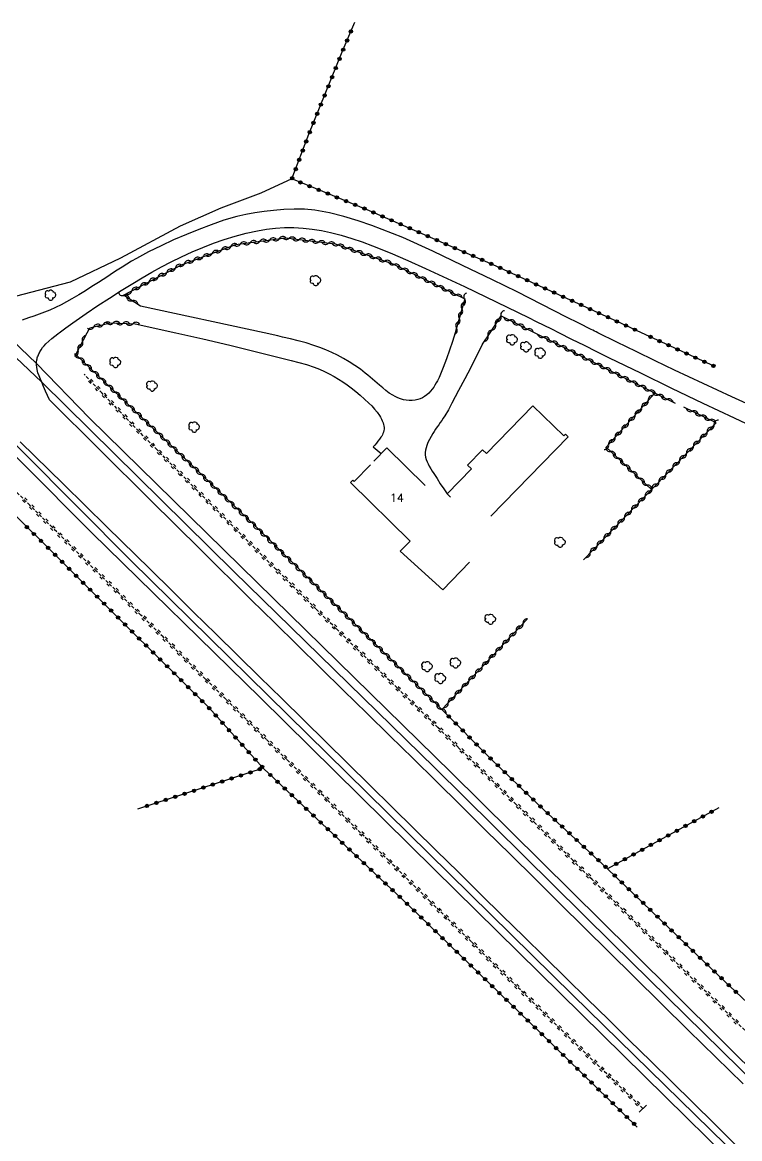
# Model space of a CAD drawing. Header units: millimetres. Extents: x -50 to 223029, y -50 to 65954.
# Drawn here: x 222737.6 to 222846.6, y 65548.7 to 65718.1 of the extents above; entities that cross this region are included whole.
import ezdxf
from ezdxf.enums import TextEntityAlignment as Align

# ---------------------------------------------------------------- set-up
doc = ezdxf.new("R2010")
doc.units = ezdxf.units.MM
doc.linetypes.add('DASHED', pattern=[0.75, 0.5, -0.25])
doc.layers.get('0').update_dxf_attribs({"linetype": 'CONTINUOUS'})
for name, color, linetype in [('W0008', 7, 'CONTINUOUS'), ('W0017', 7, 'CONTINUOUS'), ('W0051', 7, 'CONTINUOUS'), ('W0101', 7, 'CONTINUOUS'), ('W0120', 7, 'CONTINUOUS'), ('W0220', 5, 'DASHED'), ('W0300', 7, 'CONTINUOUS'), ('W0310', 3, 'CONTINUOUS'), ('W0323', 7, 'CONTINUOUS'), ('W0330', 7, 'CONTINUOUS'), ('W0991', 7, 'CONTINUOUS')]:
    doc.layers.add(name, color=color, linetype=linetype)
doc.styles.get("Standard").update_dxf_attribs({"font": 'romans.shx', "width": 0.85})

# ---------------------------------------------------------------- blocks, each defined once
blk = doc.blocks.new('t220o')
at = {"color": 0, "linetype": 'Continuous'}
for p, q in [((-0.25, 0.25), (0.25, 0.25)), ((-0.25, -0.25), (0.25, -0.25))]:
    blk.add_line(p, q, dxfattribs=at)
blk = doc.blocks.new('t323o')
at = {"color": 0, "linetype": 'Continuous'}
for radius in [0.25, 0.15]:
    blk.add_circle((0, 0), radius, dxfattribs=at)
blk = doc.blocks.new('T300')
for p, q in [((-0.8, 0.51), (-0.86, 0.34)), ((-0.86, 0.34), (-0.86, 0.17)), ((-0.86, 0.17), (-0.74, 0.06)), ((-0.69, 0.63), (-0.8, 0.51)), ((-0.8, -0.06), (-0.74, 0.06)), ((-0.74, 0.06), (-0.69, 0.11)), ((-0.57, 0.69), (-0.69, 0.63)), ((-0.46, 0.69), (-0.57, 0.69)), ((-0.29, 0.63), (-0.46, 0.69)), ((-0.29, 0.63), (-0.17, 0.74)), ((-0.23, 0.57), (-0.29, 0.63)), ((-0.17, 0.74), (-0.06, 0.8)), ((-0.06, 0.8), (0.06, 0.8)), ((0.06, 0.8), (0.23, 0.74)), ((0.23, 0.74), (0.34, 0.63)), ((0.34, 0.63), (0.4, 0.51)), ((0.46, 0.46), (0.34, 0.46)), ((0.4, 0.51), (0.4, 0.46)), ((0.57, 0.4), (0.46, 0.46)), ((0.57, 0.4), (0.69, 0.29)), ((0.69, 0.29), (0.74, 0.17)), ((0.74, 0.06), (0.69, -0.17)), ((0.74, 0.17), (0.74, 0.06)), ((-0.8, -0.17), (-0.8, -0.06)), ((-0.8, -0.23), (-0.8, -0.17)), ((-0.74, -0.34), (-0.8, -0.23)), ((-0.69, -0.4), (-0.74, -0.34)), ((-0.51, -0.46), (-0.69, -0.4)), ((-0.4, -0.46), (-0.51, -0.46)), ((-0.4, -0.46), (-0.34, -0.46)), ((-0.34, -0.46), (-0.34, -0.4)), ((-0.34, -0.51), (-0.34, -0.46)), ((-0.29, -0.63), (-0.34, -0.51)), ((-0.17, -0.74), (-0.29, -0.63)), ((-0.06, -0.8), (-0.17, -0.74)), ((0.06, -0.8), (-0.06, -0.8)), ((0.17, -0.74), (0.06, -0.8)), ((0.23, -0.69), (0.17, -0.74)), ((0.29, -0.46), (0.23, -0.46)), ((0.29, -0.63), (0.23, -0.69)), ((0.46, -0.4), (0.29, -0.46)), ((0.34, -0.51), (0.29, -0.63)), ((0.34, -0.51), (0.34, -0.46)), ((0.57, -0.34), (0.46, -0.4)), ((0.63, -0.29), (0.57, -0.34)), ((0.69, -0.17), (0.63, -0.29))]:
    blk.add_line(p, q)
blk = doc.blocks.new('t310o')
at = {"color": 0, "linetype": 'Continuous'}
for centre, start, end in [((-0.5, 0.38), 216.8699, 323.1304), ((0.5, -0.37), 36.8699, 143.1303)]:
    blk.add_arc(centre, 0.625, start, end, dxfattribs=at)

msp = doc.modelspace()

# ---------------------------------------------------------------- linework, layer by layer
at = {"layer": 'W0008'}
for points in [[(222825.04, 65671), (222824.79, 65671.12), (222824.53, 65671.25), (222824.28, 65671.37), (222824.03, 65671.5), (222822.15, 65672.44), (222820.28, 65673.38), (222818.41, 65674.34), (222816.54, 65675.29), (222814.67, 65676.24), (222812.8, 65677.19), (222810.91, 65678.12), (222809.02, 65679.03), (222804.51, 65681.2), (222799.99, 65683.37), (222795.41, 65685.43), (222790.74, 65687.26), (222788.62, 65687.99), (222786.48, 65688.65), (222784.3, 65689.21), (222782.08, 65689.59), (222780.51, 65689.73), (222778.92, 65689.75), (222777.34, 65689.68), (222775.77, 65689.56), (222774.36, 65689.41), (222772.96, 65689.21), (222771.57, 65688.94), (222770.2, 65688.62), (222768.25, 65688.06), (222766.33, 65687.4), (222764.43, 65686.68), (222762.56, 65685.92), (222760.63, 65685.09), (222758.72, 65684.2), (222756.83, 65683.26), (222754.98, 65682.27), (222754.24, 65681.84), (222753.51, 65681.41), (222752.79, 65680.95), (222752.07, 65680.49), (222751.36, 65680.02), (222750.65, 65679.56), (222749.93, 65679.09), (222749.21, 65678.64), (222748.21, 65678.01), (222747.22, 65677.38), (222746.21, 65676.77), (222745.19, 65676.17), (222744.37, 65675.71), (222743.54, 65675.26), (222742.69, 65674.83), (222741.83, 65674.43), (222741.03, 65674.1), (222740.22, 65673.8), (222739.4, 65673.51), (222738.59, 65673.24), (222737.64, 65672.92)], [(222743.27, 65671), (222744.28, 65671.76), (222745.3, 65672.5), (222746.33, 65673.23), (222747.37, 65673.94), (222749.12, 65675.12), (222750.87, 65676.27), (222752.65, 65677.39), (222754.44, 65678.49), (222755.87, 65679.35), (222757.31, 65680.19), (222758.77, 65681), (222760.25, 65681.77), (222761.83, 65682.54), (222763.42, 65683.26), (222765.04, 65683.94), (222766.68, 65684.57), (222768.32, 65685.14), (222769.98, 65685.66), (222771.66, 65686.12), (222773.36, 65686.49), (222774.72, 65686.71), (222776.09, 65686.87), (222777.47, 65686.95), (222778.86, 65686.96), (222780.27, 65686.88), (222781.67, 65686.72), (222783.07, 65686.5), (222784.45, 65686.22), (222786.07, 65685.81), (222787.66, 65685.32), (222789.24, 65684.78), (222790.8, 65684.2), (222793.51, 65683.13), (222796.19, 65681.97), (222798.85, 65680.76), (222801.5, 65679.55), (222804.77, 65678.03), (222808.03, 65676.46), (222811.27, 65674.88), (222814.51, 65673.3), (222815.67, 65672.73), (222816.83, 65672.15), (222817.99, 65671.58), (222819.15, 65671)], [(222741.77, 65660.82), (222741.46, 65661.49), (222741.17, 65662.16), (222740.88, 65662.83), (222740.61, 65663.51), (222740.41, 65663.98), (222740.21, 65664.45), (222740.03, 65664.93), (222739.91, 65665.42), (222739.85, 65665.78), (222739.82, 65666.15), (222739.82, 65666.52), (222739.86, 65666.89), (222739.89, 65667.05), (222739.93, 65667.21), (222739.98, 65667.36), (222740.04, 65667.51), (222740.1, 65667.66), (222740.17, 65667.81), (222740.24, 65667.96), (222740.32, 65668.1), (222740.52, 65668.42), (222740.74, 65668.74), (222740.98, 65669.03), (222741.23, 65669.31), (222741.66, 65669.73), (222742.11, 65670.11), (222742.58, 65670.47), (222743.05, 65670.83), (222743.1, 65670.87), (222743.16, 65670.91), (222743.21, 65670.96), (222743.27, 65671)], [(222819.15, 65671), (222821.05, 65670.05), (222822.95, 65669.1), (222824.85, 65668.15), (222826.76, 65667.21), (222831.49, 65664.91), (222836.22, 65662.61), (222840.96, 65660.34), (222845.72, 65658.09), (222847.57, 65657.24)], [(222849.71, 65659.3), (222845.36, 65661.29), (222841.01, 65663.31), (222836.68, 65665.34), (222833.76, 65666.74), (222830.85, 65668.15), (222827.94, 65669.57), (222825.04, 65671)], [(222847.11, 65557.03), (222842.96, 65561.1), (222838.81, 65565.16), (222834.66, 65569.23), (222830.52, 65573.31), (222826.76, 65577.01), (222823.01, 65580.72), (222819.25, 65584.42), (222815.5, 65588.13), (222811.75, 65591.84), (222807.99, 65595.55), (222804.24, 65599.26), (222800.48, 65602.96), (222796.98, 65606.41), (222793.47, 65609.85), (222789.96, 65613.29), (222786.44, 65616.72), (222782.93, 65620.16), (222779.42, 65623.6), (222775.92, 65627.04), (222772.41, 65630.49), (222764.74, 65638.06), (222757.07, 65645.64), (222749.42, 65653.23), (222741.77, 65660.82)], [(222737.32, 65654.46), (222743.89, 65648.01), (222750.47, 65641.56), (222757.04, 65635.11), (222760.38, 65631.84), (222763.71, 65628.57), (222767.05, 65625.3), (222770.38, 65622.03), (222773.72, 65618.76), (222777.05, 65615.49), (222780.38, 65612.22), (222783.72, 65608.94), (222787.08, 65605.64), (222790.44, 65602.34), (222793.79, 65599.04), (222797.15, 65595.74), (222800.51, 65592.44), (222803.87, 65589.14), (222807.23, 65585.84), (222810.58, 65582.54), (222813.79, 65579.39), (222817, 65576.24), (222820.22, 65573.09), (222823.43, 65569.94), (222826.64, 65566.79), (222829.85, 65563.64), (222833.06, 65560.48), (222836.26, 65557.33), (222839.5, 65554.15), (222842.73, 65550.97), (222845.96, 65547.78)]]:
    msp.add_lwpolyline(points, dxfattribs=at)
at = {"layer": 'W0017'}
for points in [[(222774.37, 65671), (222755.62, 65675.05)], [(222754.78, 65672.35), (222760.98, 65671)], [(222760.98, 65671), (222765.06, 65670.07), (222769.14, 65669.11), (222773.21, 65668.12), (222777.27, 65667.09), (222778.45, 65666.79), (222779.64, 65666.49), (222780.81, 65666.16), (222781.97, 65665.77), (222782.75, 65665.46), (222783.51, 65665.13), (222784.25, 65664.77), (222784.98, 65664.37), (222785.66, 65663.98), (222786.31, 65663.56), (222786.95, 65663.12), (222787.58, 65662.65), (222788.28, 65662.11), (222788.97, 65661.54), (222789.63, 65660.95), (222790.27, 65660.33), (222790.7, 65659.89), (222791.12, 65659.43), (222791.52, 65658.95), (222791.88, 65658.44), (222792.04, 65658.17), (222792.18, 65657.9), (222792.31, 65657.62), (222792.42, 65657.32), (222792.48, 65657.1), (222792.54, 65656.87), (222792.58, 65656.63), (222792.58, 65656.39), (222792.56, 65656.16), (222792.5, 65655.93), (222792.41, 65655.72), (222792.32, 65655.51), (222792.23, 65655.33), (222792.11, 65655.17), (222792, 65655.01), (222791.88, 65654.85), (222791.65, 65654.55), (222791.42, 65654.25), (222791.18, 65653.96), (222790.93, 65653.68)], [(222803.36, 65671), (222802.95, 65669.67), (222802.51, 65668.35), (222802.05, 65667.04), (222801.56, 65665.74), (222801.36, 65665.22), (222801.15, 65664.71), (222800.93, 65664.21), (222800.68, 65663.71), (222800.5, 65663.38), (222800.31, 65663.05), (222800.11, 65662.73), (222799.88, 65662.43), (222799.63, 65662.12), (222799.36, 65661.83), (222799.07, 65661.56), (222798.74, 65661.32), (222798.4, 65661.13), (222798.05, 65660.97), (222797.68, 65660.85), (222797.3, 65660.77), (222796.85, 65660.72), (222796.4, 65660.72), (222795.95, 65660.76), (222795.52, 65660.84), (222795.09, 65660.96), (222794.68, 65661.12), (222794.28, 65661.31), (222793.9, 65661.51), (222793.37, 65661.85), (222792.86, 65662.24), (222792.37, 65662.63), (222791.89, 65663.03), (222791.52, 65663.33), (222791.16, 65663.64), (222790.81, 65663.95), (222790.45, 65664.26), (222790.1, 65664.57), (222789.73, 65664.88), (222789.37, 65665.18), (222788.99, 65665.46), (222788.15, 65666.05), (222787.28, 65666.6), (222786.4, 65667.12), (222785.5, 65667.61), (222784.63, 65668.03), (222783.74, 65668.42), (222782.83, 65668.77), (222781.92, 65669.09), (222780.74, 65669.46), (222779.55, 65669.77), (222778.35, 65670.06), (222777.15, 65670.34), (222776.45, 65670.51), (222775.76, 65670.67), (222775.06, 65670.84), (222774.37, 65671)], [(222803.52, 65671.54), (222803.36, 65671)], [(222807.51, 65669.27), (222806.63, 65667.51), (222805.73, 65665.75), (222804.82, 65663.99), (222803.89, 65662.24), (222803.38, 65661.27), (222802.87, 65660.3), (222802.34, 65659.33), (222801.79, 65658.38), (222801.57, 65658.04), (222801.34, 65657.71), (222801.11, 65657.37), (222800.87, 65657.05), (222800.63, 65656.72), (222800.4, 65656.38), (222800.17, 65656.04), (222799.96, 65655.7), (222799.71, 65655.26), (222799.46, 65654.82), (222799.24, 65654.37), (222799.06, 65653.89), (222798.96, 65653.54), (222798.88, 65653.19), (222798.84, 65652.82), (222798.84, 65652.46), (222798.89, 65652.11), (222798.99, 65651.77), (222799.12, 65651.44), (222799.26, 65651.12), (222799.45, 65650.74), (222799.67, 65650.37), (222799.9, 65650.01), (222800.12, 65649.65), (222800.62, 65648.87), (222801.12, 65648.09), (222801.64, 65647.32), (222802.16, 65646.55)], [(222790.93, 65653.68), (222792.15, 65652.66)]]:
    msp.add_lwpolyline(points, dxfattribs=at)
at = {"layer": 'W0051'}
for points in [[(222997.06, 65395.95), (222977.49, 65415.28), (222943.15, 65448.78), (222921.13, 65470.65), (222894.58, 65496.77), (222863.78, 65527.06), (222832.1, 65558.21), (222800.16, 65589.62), (222773.77, 65615.66), (222748.19, 65640.65), (222727.09, 65661.77), (222718.88, 65668.91), (222716.5, 65671)], [(222997.13, 65397.45), (222974.58, 65419.56), (222952.57, 65441.18), (222934.76, 65459.02), (222911.83, 65481.38), (222882.32, 65510.54), (222853.77, 65538.68), (222821.22, 65570.48), (222786.93, 65604.24), (222754.19, 65636.41), (222729.42, 65661.23), (222719.98, 65669.88), (222718.65, 65671)], [(222984.41, 65425.71), (222969.72, 65440.45), (222951.7, 65457.86), (222931.06, 65476.72), (222916.71, 65490.07), (222897.51, 65508.82), (222878.17, 65527.94), (222849.36, 65556.64), (222827.26, 65578.33), (222800.27, 65605.01), (222769.73, 65634.84), (222740.62, 65663.48), (222732.68, 65671)], [(222985.78, 65426.6), (222966.59, 65445.43), (222946.12, 65464.55), (222924.11, 65484.85), (222904.9, 65503.63), (222884.25, 65523.7), (222857.33, 65550.26), (222830.13, 65577.21), (222802.75, 65604.26), (222773.31, 65633.13), (222747.85, 65658.02), (222739.8, 65666.33), (222734.94, 65671)]]:
    msp.add_lwpolyline(points, dxfattribs=at)
at = {"layer": 'W0101'}
for points in [[(222808.79, 65643.17), (222820.52, 65655.22), (222820.13, 65655.6), (222819.89, 65655.35), (222815.19, 65659.93), (222808.12, 65652.67), (222807.54, 65653.24), (222805.27, 65650.91), (222805.86, 65650.35), (222802.16, 65646.55), (222802.66, 65646.06)], [(222793.02, 65653.54), (222791.04, 65651.52)], [(222798.84, 65647.85), (222793.02, 65653.54)], [(222790.51, 65650.97), (222788.03, 65648.44), (222787.84, 65648.63), (222787.49, 65648.28), (222796.55, 65639.4), (222795.04, 65637.84), (222801.51, 65631.99), (222805.54, 65636.19)]]:
    msp.add_lwpolyline(points, dxfattribs=at)
at = {"layer": 'W0120'}
msp.add_lwpolyline([(222832.42, 65553.82), (222831.33, 65552.77)], dxfattribs=at)
at = {"layer": 'W0220'}
for points in [[(222851.11, 65561.52), (222845.8, 65566.72), (222840.5, 65571.94), (222835.2, 65577.16), (222829.9, 65582.38), (222827.02, 65585.22), (222824.15, 65588.06), (222821.27, 65590.91), (222818.4, 65593.76), (222815.53, 65596.61), (222812.65, 65599.45), (222809.77, 65602.29), (222806.89, 65605.12), (222803.81, 65608.13), (222800.73, 65611.13), (222797.65, 65614.12), (222794.56, 65617.11), (222791.47, 65620.1), (222788.39, 65623.09), (222785.31, 65626.09), (222782.24, 65629.1), (222776.18, 65635.1), (222770.13, 65641.12), (222764.1, 65647.16), (222758.11, 65653.24), (222755.32, 65656.09), (222752.54, 65658.95), (222749.78, 65661.83), (222747.03, 65664.71)], [(222831.87, 65553.29), (222826.92, 65558.05), (222821.98, 65562.83), (222817.05, 65567.62), (222812.13, 65572.41), (222805.84, 65578.57), (222799.56, 65584.73), (222793.29, 65590.91), (222787.03, 65597.09), (222783.94, 65600.14), (222780.86, 65603.19), (222777.79, 65606.24), (222774.71, 65609.29), (222771.63, 65612.35), (222768.56, 65615.4), (222765.48, 65618.45), (222762.4, 65621.5), (222759.03, 65624.84), (222755.65, 65628.17), (222752.28, 65631.5), (222748.9, 65634.83), (222745.53, 65638.16), (222742.16, 65641.5), (222738.79, 65644.83), (222735.42, 65648.17)]]:
    msp.add_lwpolyline(points, dxfattribs=at)
at = {"layer": 'W0310'}
for points in [[(222755.62, 65675.05), (222753.02, 65676.72), (222761.83, 65681.33), (222770.08, 65684.37), (222777.62, 65685.4), (222785.15, 65684.47), (222793.9, 65681.47), (222804.82, 65676.13), (222803.52, 65671.54)], [(222747.49, 65671), (222747.88, 65671.75), (222750.98, 65672.51), (222754.78, 65672.35)], [(222808.67, 65671), (222810.37, 65673.55), (222815.45, 65671)], [(222814.31, 65627.56), (222801.35, 65613.86), (222772.93, 65641.74), (222745.79, 65667.72), (222747.49, 65671)], [(222807.51, 65669.27), (222808.67, 65671)], [(222815.45, 65671), (222836.76, 65660.3)], [(222833.2, 65647.24), (222826.3, 65653.62), (222833.7, 65661.84)], [(222822.84, 65636.56), (222843, 65657.35), (222838.09, 65659.71)]]:
    msp.add_lwpolyline(points, dxfattribs=at)
at = {"layer": 'W0323'}
for points in [[(222831.69, 65671), (222829.27, 65672.12), (222809.58, 65681.12), (222790.38, 65689.52), (222783.29, 65692.41), (222778.59, 65694.33), (222781.17, 65701.13), (222786.24, 65713.6), (222788.12, 65718.1)], [(222842.81, 65665.86), (222831.69, 65671)], [(222701.15, 65662.54), (222704.83, 65662.38), (222713.96, 65661.02), (222720.62, 65659.46), (222722.93, 65656.6), (222726.69, 65652.91), (222740.65, 65639.27), (222753.84, 65626.15), (222765.96, 65614.12), (222774.21, 65604.93)], [(222826.52, 65589.69), (222816.1, 65599.34), (222808.74, 65606.41), (222801.35, 65613.86)], [(222774.21, 65604.93), (222755.16, 65598.74)], [(222774.21, 65604.93), (222796.38, 65584.07), (222816.24, 65564.86), (222831.02, 65550.49)], [(222843.41, 65598.93), (222839.08, 65596.56), (222826.52, 65589.69)], [(222886.36, 65533), (222872.94, 65545.54), (222857.54, 65560.13), (222842.47, 65574.33), (222826.52, 65589.69)]]:
    msp.add_lwpolyline(points, dxfattribs=at)
at = {"layer": 'W0330'}
msp.add_lwpolyline([(222778.59, 65694.33), (222773.88, 65692.18), (222767.78, 65689.9), (222761.61, 65687.15), (222752.56, 65682.31), (222744.94, 65678.66), (222735.41, 65676.18)], dxfattribs=at)

# ---------------------------------------------------------------- block references
at = {"layer": 'W0220'}
for p, rotation in [((222748.06, 65663.63), 133.5929527609547), ((222749.1, 65662.54), 133.5929527609547), ((222750.13, 65661.46), 133.8502951922231), ((222751.17, 65660.38), 133.8502951922231), ((222752.21, 65659.29), 133.8502951922231), ((222753.25, 65658.22), 134.1076362298962), ((222754.3, 65657.14), 134.1076362298962), ((222755.34, 65656.06), 134.3649758727858), ((222756.39, 65654.99), 134.3649758727858), ((222757.44, 65653.92), 134.3649758727858), ((222758.49, 65652.85), 134.6439377426598), ((222759.54, 65651.78), 134.6439377426598), ((222760.6, 65650.71), 134.6439377426598), ((222761.65, 65649.64), 134.6439377426598), ((222762.71, 65648.58), 134.6439377426598), ((222763.76, 65647.51), 134.6439377426598), ((222764.82, 65646.45), 134.9224225540638), ((222738.02, 65645.59), 135.2534160280699), ((222765.88, 65645.38), 134.9224225540638), ((222739.09, 65644.53), 135.3023577974723), ((222740.16, 65643.48), 135.3023577974723), ((222766.94, 65644.32), 134.9224225540638), ((222768, 65643.26), 134.9224225540638), ((222741.22, 65642.42), 135.3023577974723), ((222742.29, 65641.37), 135.3385573160395), ((222769.06, 65642.2), 134.9224225540638), ((222743.36, 65640.31), 135.3385573160395), ((222770.11, 65641.14), 134.9224225540638), ((222771.18, 65640.08), 135.1475529880572), ((222744.42, 65639.26), 135.3385573160395), ((222745.49, 65638.2), 135.3385573160395), ((222772.24, 65639.02), 135.1475529880572), ((222773.3, 65637.96), 135.1475529880572), ((222746.56, 65637.15), 135.3620145724348), ((222774.37, 65636.9), 135.1475529880572), ((222747.62, 65636.1), 135.3620145724348), ((222748.69, 65635.04), 135.3620145724348), ((222775.43, 65635.85), 135.1475529880572), ((222776.5, 65634.79), 135.3193279073504), ((222749.76, 65633.99), 135.3704840330959), ((222750.83, 65632.93), 135.3704840330959), ((222777.56, 65633.73), 135.3193279073504), ((222751.89, 65631.88), 135.3704840330959), ((222778.63, 65632.68), 135.3193279073504), ((222779.7, 65631.63), 135.3193279073504), ((222752.96, 65630.83), 135.3639656837893), ((222754.03, 65629.77), 135.3639656837893), ((222780.76, 65630.57), 135.3193279073504), ((222781.83, 65629.52), 135.3193279073504), ((222755.1, 65628.72), 135.3639656837893), ((222782.9, 65628.46), 135.5023998216007), ((222756.16, 65627.67), 135.3447050369179), ((222757.23, 65626.61), 135.3447050369179), ((222783.97, 65627.41), 135.5023998216007), ((222785.04, 65626.36), 135.5023998216007), ((222758.3, 65625.56), 135.3447050369179), ((222759.36, 65624.5), 135.3127020983474), ((222786.11, 65625.31), 135.6963485885969), ((222760.43, 65623.45), 135.3127020983474), ((222787.18, 65624.26), 135.6963485885969), ((222788.26, 65623.22), 135.6963485885969), ((222761.5, 65622.39), 135.3127020983474), ((222762.56, 65621.34), 135.2745963754186), ((222789.33, 65622.17), 135.8359262189299), ((222790.41, 65621.13), 135.8359262189299), ((222763.63, 65620.28), 135.2745963754186), ((222791.48, 65620.08), 135.921131979831), ((222764.7, 65619.23), 135.2745963754186), ((222765.76, 65618.17), 135.2411723513), ((222792.56, 65619.04), 135.921131979831), ((222793.64, 65617.99), 135.921131979831), ((222766.83, 65617.11), 135.2411723513), ((222767.89, 65616.06), 135.2411723513), ((222794.72, 65616.95), 135.9416646835765), ((222768.96, 65615), 135.22104208071), ((222795.8, 65615.91), 135.9416646835765), ((222796.87, 65614.86), 135.9416646835765), ((222770.02, 65613.95), 135.22104208071), ((222771.09, 65612.89), 135.22104208071), ((222797.95, 65613.82), 135.8975237293577), ((222799.03, 65612.78), 135.8975237293577), ((222772.15, 65611.83), 135.2142055696062), ((222800.11, 65611.73), 135.8975237293577), ((222773.21, 65610.78), 135.2142055696062), ((222774.28, 65609.72), 135.2142055696062), ((222801.18, 65610.69), 135.7990093038537), ((222802.26, 65609.64), 135.7990093038537), ((222775.34, 65608.66), 135.2238669062186), ((222776.41, 65607.61), 135.2238669062186), ((222803.33, 65608.6), 135.7990093038537), ((222804.41, 65607.55), 135.6461219245421), ((222777.47, 65606.55), 135.2238669062186), ((222805.48, 65606.5), 135.6461219245421), ((222778.54, 65605.49), 135.2500260717297), ((222779.6, 65604.44), 135.2500260717297), ((222806.55, 65605.45), 135.6461219245421), ((222807.62, 65604.4), 135.5019223018156), ((222780.67, 65603.38), 135.2500260717297), ((222808.69, 65603.35), 135.5019223018156), ((222781.74, 65602.33), 135.2894789506736), ((222782.8, 65601.27), 135.2894789506736), ((222809.76, 65602.3), 135.5019223018156), ((222810.83, 65601.25), 135.3997791129208), ((222783.87, 65600.22), 135.2894789506736), ((222784.93, 65599.16), 135.3422255304474), ((222811.9, 65600.19), 135.3997791129208), ((222812.97, 65599.14), 135.323822260978), ((222786, 65598.11), 135.3422255304474), ((222814.03, 65598.08), 135.323822260978), ((222787.07, 65597.05), 135.3842402689255), ((222788.14, 65596), 135.3842402689255), ((222815.1, 65597.03), 135.323822260978), ((222816.16, 65595.97), 135.2740518373029), ((222789.2, 65594.95), 135.3842402689255), ((222817.23, 65594.92), 135.2740518373029), ((222790.27, 65593.89), 135.3842402689255), ((222791.34, 65592.84), 135.3842402689255), ((222818.3, 65593.86), 135.2740518373029), ((222819.36, 65592.81), 135.2550056097928), ((222792.41, 65591.78), 135.3842402689255), ((222793.47, 65590.73), 135.4260351643933), ((222820.43, 65591.75), 135.2550056097928), ((222821.49, 65590.7), 135.2666837043732), ((222794.54, 65589.68), 135.4260351643933), ((222822.56, 65589.64), 135.2666837043732), ((222795.61, 65588.63), 135.4260351643933), ((222796.68, 65587.57), 135.4260351643933), ((222823.62, 65588.58), 135.2666837043732), ((222824.69, 65587.53), 135.3045485687198), ((222797.75, 65586.52), 135.4260351643933), ((222798.82, 65585.47), 135.4260351643933), ((222825.76, 65586.47), 135.3045485687198), ((222799.89, 65584.42), 135.5065017298072), ((222826.82, 65585.42), 135.3045485687198), ((222827.89, 65584.36), 135.3686001554932), ((222800.96, 65583.36), 135.5065017298072), ((222802.03, 65582.31), 135.5065017298072), ((222828.96, 65583.31), 135.3686001554932), ((222830.02, 65582.26), 135.403342981536), ((222803.1, 65581.26), 135.5065017298072), ((222831.09, 65581.2), 135.403342981536), ((222804.17, 65580.21), 135.5065017298072), ((222805.24, 65579.16), 135.5065017298072), ((222832.16, 65580.15), 135.403342981536), ((222833.23, 65579.1), 135.403342981536), ((222806.31, 65578.11), 135.6256397516252), ((222807.38, 65577.06), 135.6256397516252), ((222834.3, 65578.04), 135.403342981536), ((222835.36, 65576.99), 135.418384550963), ((222808.45, 65576.01), 135.6256397516252), ((222836.43, 65575.94), 135.418384550963), ((222809.52, 65574.96), 135.6256397516252), ((222810.6, 65573.91), 135.6256397516252), ((222837.5, 65574.89), 135.418384550963), ((222838.57, 65573.83), 135.418384550963), ((222811.67, 65572.86), 135.6256397516252), ((222839.64, 65572.78), 135.418384550963), ((222812.74, 65571.82), 135.7451182780384), ((222813.82, 65570.77), 135.7451182780384), ((222840.71, 65571.73), 135.482807034693), ((222841.78, 65570.68), 135.482807034693), ((222814.89, 65569.72), 135.7451182780384), ((222815.96, 65568.68), 135.7451182780384), ((222842.85, 65569.62), 135.482807034693), ((222843.92, 65568.57), 135.482807034693), ((222817.04, 65567.63), 135.7451182780384), ((222844.99, 65567.52), 135.482807034693), ((222818.12, 65566.58), 135.8489183828461), ((222819.19, 65565.54), 135.8489183828461), ((222846.06, 65566.47), 135.5966101538272), ((222820.27, 65564.49), 135.8489183828461), ((222821.34, 65563.45), 135.8489183828461), ((222822.42, 65562.41), 135.9527167675898), ((222823.5, 65561.36), 135.9527167675898), ((222824.58, 65560.32), 135.9527167675898), ((222825.66, 65559.28), 135.9527167675898), ((222826.73, 65558.23), 135.9527167675898), ((222827.81, 65557.19), 136.0565134323494), ((222828.89, 65556.15), 136.0565134323494), ((222829.97, 65555.11), 136.0565134323494), ((222831.05, 65554.07), 136.0565134323494)]:
    msp.add_blockref('t220o', p, dxfattribs=dict(at, rotation=rotation))
at = {"layer": 'W0300'}
for p in [(222782.21, 65678.91), (222741.96, 65676.69), (222812.04, 65669.93), (222814.16, 65668.85), (222751.8, 65666.49), (222816.32, 65667.91), (222757.38, 65662.91), (222763.78, 65656.68), (222819.32, 65639.2), (222808.75, 65627.52), (222803.45, 65620.89), (222799.14, 65620.33), (222801.15, 65618.55)]:
    msp.add_blockref('T300', p, dxfattribs=at)
at = {"layer": 'W0310'}
for p, rotation in [((222767.9, 65683.57), 20.21006778110898), ((222769.31, 65684.09), 20.21006778110898), ((222770.75, 65684.46), 7.763809616318608), ((222772.24, 65684.67), 7.763809616318608), ((222773.72, 65684.87), 7.763809616318608), ((222775.21, 65685.07), 7.763809616318608), ((222776.69, 65685.27), 7.763809616318608), ((222778.18, 65685.33), 352.9546521955574), ((222779.67, 65685.15), 352.9546521955574), ((222781.16, 65684.96), 352.9546521955574), ((222782.65, 65684.78), 352.9546521955574), ((222784.14, 65684.59), 352.9546521955574), ((222785.6, 65684.31), 341.0932580048475), ((222787.02, 65683.83), 341.0932580048475), ((222763.68, 65682.01), 20.21006778110898), ((222765.08, 65682.53), 20.21006778110898), ((222766.49, 65683.05), 20.21006778110898), ((222788.44, 65683.34), 341.0932580048475), ((222789.86, 65682.86), 341.0932580048475), ((222791.28, 65682.37), 341.0932580048475), ((222792.7, 65681.88), 341.0932580048475), ((222759.59, 65680.16), 27.64013942572809), ((222760.91, 65680.86), 27.64013942572809), ((222762.27, 65681.5), 20.21006778110898), ((222794.11, 65681.37), 333.9494225457696), ((222795.45, 65680.71), 333.9494225457696), ((222796.8, 65680.05), 333.9494225457696), ((222756.93, 65678.77), 27.64013942572809), ((222758.26, 65679.46), 27.64013942572809), ((222798.15, 65679.4), 333.9494225457696), ((222799.5, 65678.74), 333.9494225457696), ((222753.09, 65676.67), 147.3495010513599), ((222754.27, 65677.38), 27.64013942572809), ((222755.6, 65678.07), 27.64013942572809), ((222800.84, 65678.08), 333.9494225457696), ((222802.19, 65677.42), 333.9494225457696), ((222803.54, 65676.76), 333.9494225457696), ((222754.36, 65675.86), 147.3495010513599), ((222804.39, 65674.62), 254.1733004082681), ((222804.8, 65676.06), 254.1733004082681), ((222803.98, 65673.18), 254.1733004082681), ((222810.33, 65673.5), 56.32229135627563), ((222748.51, 65671.91), 13.85356567347384), ((222749.97, 65672.26), 13.85356567347384), ((222751.44, 65672.49), 357.4705661830196), ((222752.94, 65672.43), 357.4705661830196), ((222754.44, 65672.36), 357.4705661830196), ((222803.57, 65671.73), 254.1733004082681), ((222809.5, 65672.25), 56.32229135627563), ((222811.65, 65672.91), 333.3447288864607), ((222812.99, 65672.23), 333.3447288864607), ((222814.33, 65671.56), 333.3447288864607), ((222746.8, 65669.67), 62.56458566500082), ((222808.35, 65670.52), 56.32229135643122), ((222816.79, 65670.33), 333.3447288864185), ((222746.11, 65668.34), 62.56458566500082), ((222818.13, 65669.65), 333.3447288864185), ((222819.47, 65668.98), 333.3447288864185), ((222820.81, 65668.31), 333.3447288864185), ((222746.37, 65667.16), 136.2442395455905), ((222822.15, 65667.64), 333.3447288864185), ((222823.49, 65666.96), 333.3447288864185), ((222747.45, 65666.13), 136.2442395455905), ((222748.54, 65665.09), 136.2442395455905), ((222824.83, 65666.29), 333.3447288864185), ((222826.17, 65665.62), 333.3447288864185), ((222827.51, 65664.94), 333.3447288864185), ((222749.62, 65664.05), 136.2442395455905), ((222750.71, 65663.02), 136.2442395455905), ((222828.85, 65664.27), 333.3447288864185), ((222830.19, 65663.6), 333.3447288864185), ((222751.79, 65661.98), 136.2442395455905), ((222831.53, 65662.92), 333.3447288864185), ((222832.88, 65662.25), 333.3447288864185), ((222834.22, 65661.58), 333.3447288864185), ((222752.87, 65660.94), 136.2442395455905), ((222753.96, 65659.9), 136.2442395455905), ((222831.69, 65659.61), 47.99892021710721), ((222832.7, 65660.72), 47.99892021710721), ((222835.56, 65660.91), 333.3447288864185), ((222755.04, 65658.87), 136.2442395455905), ((222756.12, 65657.83), 136.2442395455905), ((222830.69, 65658.49), 47.99892021710721), ((222839.37, 65659.1), 154.3461182091783), ((222840.72, 65658.45), 154.3461182091783), ((222757.21, 65656.79), 136.2442395455905), ((222828.68, 65656.26), 47.99892021710721), ((222829.69, 65657.38), 47.99892021710721), ((222842.07, 65657.8), 154.3461182091783), ((222842.68, 65657.02), 45.86843095065792), ((222758.29, 65655.75), 136.2442395455905), ((222759.37, 65654.72), 136.2442395455905), ((222827.68, 65655.15), 47.99892021710721), ((222840.59, 65654.86), 45.86843095065792), ((222841.64, 65655.94), 45.86843095065792), ((222760.46, 65653.68), 136.2442395455905), ((222826.68, 65654.03), 47.99892021710721), ((222827, 65652.98), 137.2261371046453), ((222838.5, 65652.71), 45.86843095065792), ((222839.55, 65653.79), 45.86843095065792), ((222761.54, 65652.64), 136.2442395455905), ((222762.62, 65651.6), 136.2442395455905), ((222828.1, 65651.96), 137.2261371046453), ((222837.46, 65651.63), 45.86843095065792), ((222763.71, 65650.57), 136.2442395455905), ((222764.79, 65649.53), 136.2442395455905), ((222829.2, 65650.94), 137.2261371046453), ((222830.3, 65649.92), 137.2261371046453), ((222835.37, 65649.48), 45.86843095065792), ((222836.41, 65650.56), 45.86843095065792), ((222765.87, 65648.49), 136.2442395455905), ((222831.4, 65648.91), 137.2261371046453), ((222832.5, 65647.89), 137.2261371046453), ((222834.32, 65648.4), 45.86843095065792), ((222766.96, 65647.45), 136.2442395455905), ((222768.04, 65646.42), 136.2442395455905), ((222832.24, 65646.25), 45.86843095065792), ((222833.28, 65647.33), 45.86843095065792), ((222769.12, 65645.38), 136.2442395455905), ((222770.21, 65644.34), 136.2442395455905), ((222831.19, 65645.17), 45.86843095065792), ((222771.29, 65643.3), 136.2442395455905), ((222829.1, 65643.02), 45.86843095065792), ((222830.15, 65644.1), 45.86843095065792), ((222772.37, 65642.27), 136.2442395455905), ((222773.45, 65641.22), 135.5465493109733), ((222827.01, 65640.87), 45.86843095065792), ((222828.06, 65641.94), 45.86843095065792), ((222774.52, 65640.17), 135.5465493109733), ((222825.97, 65639.79), 45.86843095065792), ((222775.59, 65639.12), 135.5465493109733), ((222776.66, 65638.07), 135.5465493109733), ((222823.88, 65637.64), 45.86843095065792), ((222824.92, 65638.71), 45.86843095065792), ((222777.73, 65637.02), 135.5465493109733), ((222778.8, 65635.97), 135.5465493109733), ((222779.88, 65634.92), 135.5465493109733), ((222780.95, 65633.87), 135.5465493109733), ((222782.02, 65632.82), 135.5465493109733), ((222783.09, 65631.77), 135.5465493109733), ((222784.16, 65630.72), 135.5465493109733), ((222785.23, 65629.67), 135.5465493109733), ((222786.3, 65628.62), 135.5465493109733), ((222787.37, 65627.57), 135.5465493109733), ((222788.44, 65626.52), 135.5465493109733), ((222812.63, 65625.78), 226.5744722139517), ((222813.67, 65626.87), 226.5744722139517), ((222789.51, 65625.47), 135.5465493109733), ((222790.58, 65624.42), 135.5465493109733), ((222811.6, 65624.7), 226.5744722139517), ((222791.65, 65623.37), 135.5465493109733), ((222792.72, 65622.31), 135.5465493109733), ((222809.54, 65622.52), 226.5744722139517), ((222810.57, 65623.61), 226.5744722139517), ((222793.79, 65621.26), 135.5465493109733), ((222808.51, 65621.43), 226.5744722139517), ((222794.87, 65620.21), 135.5465493109733), ((222795.94, 65619.16), 135.5465493109733), ((222806.45, 65619.25), 226.5744722139517), ((222807.48, 65620.34), 226.5744722139517), ((222797.01, 65618.11), 135.5465493109733), ((222805.42, 65618.16), 226.5744722139517), ((222798.08, 65617.06), 135.5465493109733), ((222799.15, 65616.01), 135.5465493109733), ((222803.35, 65615.98), 226.5744722139517), ((222804.39, 65617.07), 226.5744722139517), ((222800.22, 65614.96), 135.5465493109733), ((222801.29, 65613.91), 135.5465493109733), ((222802.32, 65614.89), 226.5744722139517)]:
    msp.add_blockref('t310o', p, dxfattribs=dict(at, rotation=rotation))
at = {"layer": 'W0323'}
for p, rotation in [((222787.54, 65716.72), 67.27759865532238), ((222786.96, 65715.33), 67.27759865532238), ((222785.82, 65712.56), 67.89116773069703), ((222786.38, 65713.95), 67.27759865532238), ((222785.25, 65711.17), 67.89116773069703), ((222784.69, 65709.78), 67.89116773069703), ((222784.12, 65708.39), 67.89116773069703), ((222783.56, 65707), 67.89116773069703), ((222782.43, 65704.22), 67.89116773069703), ((222782.99, 65705.61), 67.89116773069703), ((222781.86, 65702.83), 67.89116773069703), ((222781.3, 65701.44), 67.89116773069703), ((222780.76, 65700.04), 69.19041080964851), ((222780.23, 65698.64), 69.19041080964851), ((222779.16, 65695.84), 69.19041080964851), ((222779.69, 65697.24), 69.19041080964851), ((222778.63, 65694.44), 69.19041080964851), ((222779.87, 65693.8), 157.8212638920239), ((222781.26, 65693.24), 157.8212638920239), ((222782.65, 65692.67), 157.8212638920239), ((222784.03, 65692.11), 157.8277537176344), ((222785.42, 65691.54), 157.8277537176344), ((222786.81, 65690.97), 157.8277537176344), ((222788.2, 65690.41), 157.8277537176344), ((222789.59, 65689.84), 157.8277537176344), ((222790.97, 65689.26), 156.3850230703466), ((222792.35, 65688.66), 156.3850230703466), ((222793.72, 65688.06), 156.3850230703466), ((222795.1, 65687.46), 156.3850230703466), ((222796.47, 65686.86), 156.3850230703466), ((222797.85, 65686.26), 156.3850230703466), ((222799.22, 65685.66), 156.3850230703466), ((222800.59, 65685.05), 156.3850230703466), ((222801.97, 65684.45), 156.3850230703466), ((222803.34, 65683.85), 156.3850230703466), ((222804.72, 65683.25), 156.3850230703466), ((222806.09, 65682.65), 156.3850230703466), ((222807.47, 65682.05), 156.3850230703466), ((222808.84, 65681.45), 156.3850230703466), ((222810.21, 65680.84), 155.4206534992573), ((222811.57, 65680.21), 155.4206534992573), ((222812.94, 65679.59), 155.4206534992573), ((222814.3, 65678.97), 155.4206534992573), ((222815.67, 65678.34), 155.4206534992573), ((222817.03, 65677.72), 155.4206534992573), ((222818.39, 65677.09), 155.4206534992573), ((222819.76, 65676.47), 155.4206534992573), ((222821.12, 65675.85), 155.4206534992573), ((222822.49, 65675.22), 155.4206534992573), ((222823.85, 65674.6), 155.4206534992573), ((222825.21, 65673.97), 155.4206534992573), ((222826.58, 65673.35), 155.4206534992573), ((222827.94, 65672.73), 155.4206534992573), ((222829.31, 65672.1), 155.1800686153113), ((222830.67, 65671.47), 155.1800686153113), ((222833.05, 65670.37), 155.1800686154131), ((222834.41, 65669.74), 155.1800686154131), ((222835.78, 65669.11), 155.1800686154131), ((222837.14, 65668.48), 155.1800686154131), ((222838.5, 65667.85), 155.1800686154131), ((222839.86, 65667.22), 155.1800686154131), ((222841.22, 65666.59), 155.1800686154131), ((222842.58, 65665.96), 155.1800686154131), ((222738.35, 65641.52), 315.6598787502193), ((222739.42, 65640.47), 315.6598787502193), ((222740.49, 65639.42), 315.6598787502193), ((222741.56, 65638.36), 315.1524515394445), ((222742.62, 65637.31), 315.1524515394445), ((222743.68, 65636.25), 315.1524515394445), ((222744.75, 65635.19), 315.1524515394445), ((222745.81, 65634.13), 315.1524515394445), ((222746.87, 65633.08), 315.1524515394445), ((222747.94, 65632.02), 315.1524515394445), ((222749, 65630.96), 315.1524515394445), ((222750.07, 65629.9), 315.1524515394445), ((222751.13, 65628.84), 315.1524515394445), ((222752.19, 65627.79), 315.1524515394445), ((222753.26, 65626.73), 315.1524515394445), ((222754.32, 65625.67), 315.2087787280159), ((222755.38, 65624.61), 315.2087787280159), ((222756.45, 65623.56), 315.2087787280159), ((222757.51, 65622.5), 315.2087787280159), ((222758.58, 65621.44), 315.2087787280159), ((222759.64, 65620.39), 315.2087787280159), ((222760.71, 65619.33), 315.2087787280159), ((222761.77, 65618.27), 315.2087787280159), ((222762.84, 65617.22), 315.2087787280159), ((222763.9, 65616.16), 315.2087787280159), ((222764.96, 65615.1), 315.2087787280159), ((222766.03, 65614.04), 311.9503066736036), ((222767.03, 65612.93), 311.9503066736036), ((222802.4, 65612.79), 134.7991527348827), ((222768.03, 65611.81), 311.9503066736036), ((222803.46, 65611.73), 134.7991527348827), ((222769.03, 65610.7), 311.9503066736036), ((222770.04, 65609.58), 311.9503066736036), ((222804.52, 65610.66), 134.7991527348827), ((222805.57, 65609.6), 134.7991527348827), ((222771.04, 65608.46), 311.9503066736036), ((222806.63, 65608.54), 134.7991527348827), ((222807.69, 65607.47), 134.7991527348827), ((222772.04, 65607.35), 311.9503066736036), ((222773.04, 65606.23), 311.9503066736036), ((222808.74, 65606.41), 136.1586152598133), ((222772.28, 65604.3), 197.9968307551927), ((222773.7, 65604.77), 197.9968307551927), ((222774.05, 65605.12), 311.9503066736036), ((222809.83, 65605.37), 136.1586152598133), ((222810.91, 65604.33), 136.1586152598133), ((222766.57, 65602.45), 197.9968307551927), ((222768, 65602.91), 197.9968307551927), ((222769.42, 65603.38), 197.9968307551927), ((222770.85, 65603.84), 197.9968307551927), ((222775.31, 65603.9), 316.7370751779249), ((222776.4, 65602.88), 316.7370751779249), ((222811.99, 65603.29), 136.1586152598133), ((222762.29, 65601.06), 197.9968307551927), ((222763.72, 65601.52), 197.9968307551927), ((222765.14, 65601.99), 197.9968307551927), ((222777.49, 65601.85), 316.7370751779249), ((222778.58, 65600.82), 316.7370751779249), ((222813.07, 65602.25), 136.1586152598133), ((222814.15, 65601.21), 136.1586152598133), ((222756.58, 65599.21), 197.9968307551927), ((222758.01, 65599.67), 197.9968307551927), ((222759.44, 65600.13), 197.9968307551927), ((222760.86, 65600.6), 197.9968307551927), ((222779.67, 65599.79), 316.7370751779249), ((222815.24, 65600.17), 136.1586152598133), ((222816.32, 65599.14), 137.1806637415074), ((222780.77, 65598.76), 316.7370751779249), ((222781.86, 65597.74), 316.7370751779249), ((222817.42, 65598.12), 137.1806637415074), ((222840.99, 65597.61), 208.6624183779526), ((222842.31, 65598.33), 208.6624183779526), ((222782.95, 65596.71), 316.7370751779249), ((222784.04, 65595.68), 316.7370751779249), ((222818.52, 65597.1), 137.1806637415074), ((222819.62, 65596.08), 137.1806637415074), ((222838.36, 65596.17), 208.6746270813101), ((222839.68, 65596.89), 208.6624183779526), ((222785.14, 65594.65), 316.7370751779249), ((222820.72, 65595.06), 137.1806637415074), ((222821.82, 65594.04), 137.1806637415074), ((222834.41, 65594.01), 208.6746270813101), ((222835.73, 65594.73), 208.6746270813101), ((222837.04, 65595.45), 208.6746270813101), ((222786.23, 65593.62), 316.7370751779249), ((222787.32, 65592.6), 316.7370751779249), ((222822.92, 65593.02), 137.1806637415074), ((222831.78, 65592.57), 208.6746270813101), ((222833.1, 65593.29), 208.6746270813101), ((222788.41, 65591.57), 316.7370751779249), ((222789.51, 65590.54), 316.7370751779249), ((222824.02, 65592), 137.1806637415074), ((222825.12, 65590.98), 137.1806637415074), ((222829.15, 65591.13), 208.6746270813101), ((222830.46, 65591.85), 208.6746270813101), ((222790.6, 65589.51), 316.7370751779249), ((222826.22, 65589.96), 137.1806637415074), ((222827.83, 65590.41), 208.6746270813101), ((222791.69, 65588.48), 316.7370751779249), ((222792.78, 65587.46), 316.7370751779249), ((222827.6, 65588.65), 136.0830638478491), ((222828.68, 65587.61), 136.0830638478491), ((222793.87, 65586.43), 316.7370751779249), ((222829.76, 65586.57), 136.0830638478491), ((222830.84, 65585.53), 136.0830638478491), ((222794.97, 65585.4), 316.7370751779249), ((222796.06, 65584.37), 316.7370751779249), ((222831.92, 65584.49), 136.0830638478491), ((222797.14, 65583.33), 315.9544259380052), ((222798.22, 65582.29), 315.9544259380052), ((222833, 65583.45), 136.0830638478491), ((222834.08, 65582.41), 136.0830638478491), ((222799.3, 65581.25), 315.9544259380052), ((222835.16, 65581.37), 136.0830638478491), ((222800.38, 65580.21), 315.9544259380052), ((222801.45, 65579.16), 315.9544259380052), ((222836.24, 65580.33), 136.0830638478491), ((222837.32, 65579.29), 136.0830638478491), ((222802.53, 65578.12), 315.9544259380052), ((222803.61, 65577.08), 315.9544259380052), ((222838.4, 65578.25), 136.0830638478491), ((222839.48, 65577.21), 136.0830638478491), ((222804.69, 65576.03), 315.9544259380052), ((222840.56, 65576.17), 136.0830638478491), ((222805.77, 65574.99), 315.9544259380052), ((222806.85, 65573.95), 315.9544259380052), ((222841.64, 65575.13), 136.0830638478491), ((222842.73, 65574.09), 136.7161480980431), ((222807.92, 65572.91), 315.9544259380052), ((222843.82, 65573.06), 136.7161480980431), ((222844.91, 65572.03), 136.7161480980431), ((222809, 65571.86), 315.9544259380052), ((222810.08, 65570.82), 315.9544259380052), ((222846, 65571), 136.7161480980431), ((222811.16, 65569.78), 315.9544259380052), ((222812.24, 65568.73), 315.9544259380052), ((222813.31, 65567.69), 315.9544259380052), ((222814.39, 65566.65), 315.9544259380052), ((222815.47, 65565.61), 315.9544259380052), ((222816.55, 65564.56), 315.7941402805973), ((222817.62, 65563.52), 315.7941402805973), ((222818.7, 65562.47), 315.7941402805973), ((222819.77, 65561.42), 315.7941402805973), ((222820.85, 65560.38), 315.7941402805973), ((222821.92, 65559.33), 315.7941402805973), ((222823, 65558.29), 315.7941402805973), ((222824.08, 65557.24), 315.7941402805973), ((222825.15, 65556.2), 315.7941402805973), ((222826.23, 65555.15), 315.7941402805973), ((222827.3, 65554.1), 315.7941402805973), ((222828.38, 65553.06), 315.7941402805973), ((222829.45, 65552.01), 315.7941402805973), ((222830.53, 65550.97), 315.7941402805973)]:
    msp.add_blockref('t323o', p, dxfattribs=dict(at, rotation=rotation))

# ---------------------------------------------------------------- texts
at = {"layer": 'W0991'}
msp.add_text('14', height=1.25, dxfattribs=at).set_placement((222794.53, 65645.96), align=Align.MIDDLE_CENTER)

doc.saveas('drawing.dxf')
